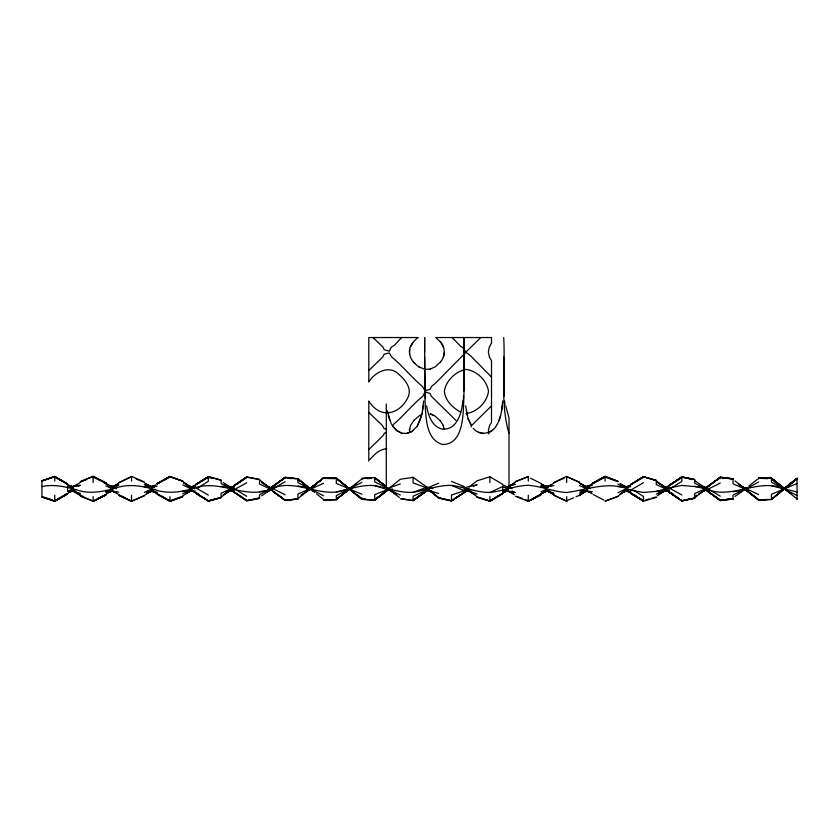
<?xml version="1.0" encoding="UTF-8"?>
<svg xmlns="http://www.w3.org/2000/svg" width="839" height="839" viewBox="0 0 839 839"><rect width="100%" height="100%" fill="white"/><g stroke="black" fill="none" stroke-linecap="round" stroke-linejoin="round"><path stroke-width="1.26" d="M463.778 391.205L464.187 337.54C463.936 361.934 464.638 386.349 463.317 410.722C462.488 423.947 459.699 444.754 442.541 444.471C426.464 439.94 426.202 419.542 425.226 405.845C424.377 383.087 424.775 360.309 424.639 337.54L424.639 352.181M463.296 400.958L463.579 396.081M422.09 413.428L423.674 400.958M496.52 425.352C501.229 418.189 501.827 409.264 502.718 400.958M462.824 400.958C461.849 412.62 457.276 429.925 442.541 429.169C432.022 426.841 428.11 415.336 426.632 405.845M422.541 410.722L423.213 405.845M501.565 410.722L502.257 405.845M409.694 354.341L409.694 349.538M409.285 352.181C409.663 346.192 413.323 340.907 418.168 337.54L368.793 337.54L368.793 382.028M443.391 357.057L444.471 352.181M409.547 432.431L409.694 428.509M409.306 430.239L410.607 425.352L413.795 420.475M416.983 426.527L419.92 420.475L422.09 413.375M499.069 420.475L500.558 415.599M421.493 415.599L417.56 425.352M471.057 426.904L471.78 425.352L491.507 405.908M491.507 343.12L489.221 347.294L488.361 352.181L489.462 357.057M410.124 347.294L412.956 342.417M440.506 361.934C445.593 356.187 445.446 347.482 440.37 341.798M496.552 425.352C492.199 434.193 479.625 436.123 473.227 428.33M369.139 381.451C375.589 371.499 389.988 364.525 399.469 374.918C405.363 380.109 411.404 387.775 408.551 396.081C400.591 414.539 380.34 419.836 368.793 401.011L368.793 461.23M440.548 361.934L435.263 366.8L430.145 369.118M401.619 337.54L394.361 345.269L391.236 347.294L389.244 351.258L384.126 349.695L383.192 347.294L373.04 337.54M369.936 459.51C374.236 454.507 379.763 449.075 386.685 448.75M413.753 420.475L419.92 415.295L421.965 414.592M480.747 337.54L465.939 352.023L462.52 347.294L460.831 346.538L452.179 337.54M368.793 449.589L383.601 435.116L384.126 433.333L386.171 432.515M413.134 430.239L416.983 426.464M368.793 370.492L382.773 357.057L384.126 354.215L389.244 352.925L391.771 357.057C402.573 365.888 411.592 377.435 422.342 386.328L425.037 390.659L430.145 389.338L431.592 386.328L435.263 383.444L465.939 352.307L471.057 356.25L491.507 377.078M413.187 430.239L411.865 431.519L406.758 433.48M585.381 490.658L579.476 495.629L584.405 491.528M766.332 499.614L758.655 499.908L745.861 489.966L758.655 500.117L771.45 499.593L797.05 478.24L797.05 499.562M771.45 499.415L797.05 478.251M349.108 489.179L336.313 499.729L323.508 500.013L336.313 499.708L336.313 495.629L352.307 487.144L349.108 488.864L345.909 486.662L354.027 492.451M774.407 496.678L797.05 478.429L771.45 499.362L758.655 499.855M781.057 490.867L797.05 478.482L781.057 490.909M310.713 488.057L323.508 477.989L336.313 478.062L349.108 488.613L336.313 478.314L323.508 478.041L310.713 488.057L323.508 477.79L310.713 488.036L321.547 479.898M376.68 498.062L378.641 496.499M381.598 494.15L386.517 490.249M748.808 486.117L757.669 479.079M771.45 499.362L771.45 494.307L784.255 488.917L797.05 478.828L784.255 488.938L781.927 489.934M297.918 498.534L310.713 488.55L307.221 487.312L323.508 495.797M337.299 498.356L352.307 487.102M429.841 490.731L438.703 497.852L451.497 500.82L451.497 495.031L464.292 490.742L467.25 488.445M469.221 486.914L477.097 480.778L489.892 476.793L502.687 484.281M694.661 497.726L705.494 489.504M315.632 484.963L301.117 495.199L303.246 493.699M306.875 489.735L310.713 489.431L297.918 478.922L285.113 477.506L272.318 486.945L285.113 477.297L297.918 478.691L312.853 490.794L308.584 488.267M272.318 486.914L285.113 477.318M343.203 493.374L361.903 478.943L361.903 479.541M585.381 491.14L579.476 495.524L585.381 491.172M221.129 497.128L229.991 490.574M777.847 493.332L794.093 481.617M269.99 488.046L285.113 477.569L295.359 478.649M376.68 498.188L387.503 490.238L374.708 500.264L361.903 499.415L346.979 487.386L352.307 490.805L343.203 484.113M707.466 486.714L720.261 477.422L733.055 479.006L720.261 477.475L707.466 486.725L714.922 481.586M735.027 496.426L744.875 489.315M272.318 487.019L277.657 483.233M279.786 481.722L285.113 477.947M413.103 500.484L425.897 491.392L413.103 500.044M413.103 500.432L425.897 491.381M617.871 496.153L626.408 490.133M261.653 495.839L270.189 489.861M717.062 480.097L720.261 477.863L720.261 478.513M259.524 479.394L246.718 476.93L233.924 485.791L246.718 477.181L259.524 479.562M488.56 432.767L492.22 430.239M509.084 486.337L515.492 481.89M246.718 476.93L233.924 485.791L246.718 477.129M693.381 479.457L681.866 477.055L669.071 485.624L681.866 476.846L694.661 479.551L694.661 483.086L703.197 487.879M778.917 492.535L784.255 488.906L797.05 483.516M669.071 485.571L681.866 476.856L694.661 479.562M144.339 495.45L150.737 491.13L157.134 492.157M666.743 486.945L681.866 477.118L693.381 479.499M336.313 478.314L336.313 483.421L349.108 488.759L361.903 499.195L374.708 500.054L374.708 494.632L387.503 489.609L400.297 479.247L413.103 477.36L413.103 482.939L425.897 487.616L438.703 497.81L451.497 500.768L464.292 492.462L451.497 501.04L438.703 498.009L429.841 490.427L438.703 498.009M657.336 495.786L665.872 490.123M305.386 492.294L312.853 487.522M233.924 485.959L246.718 477.58M451.497 500.82L464.292 492.483M112.342 487.134L118.739 482.981M197.658 488.151L208.324 481.271L208.324 476.636L221.129 480.181L221.129 483.484L227.526 487.155M669.071 485.75L680.796 478.199M305.386 491.675L307.514 490.312M182.734 495.88L191.261 490.479M208.324 476.615L195.529 484.701L208.324 476.636L221.129 480.191M694.661 496.636L696.8 495.283M698.929 493.94L707.466 488.56M305.386 491.623L313.041 487.155L310.713 488.361L308.154 488.413M344.839 491.57L348.038 489.64M454.696 498.356L467.491 490.647M546.42 490.993L532.943 498.397M671.2 488.067L681.866 481.408L681.866 476.856M208.324 476.846L195.529 484.774L208.324 476.898M656.266 480.506L643.471 476.793L630.676 484.575L643.471 476.594L656.266 480.348M698.929 493.877L706.396 489.263M787.454 486.924L789.583 485.613M586.943 487.008L605.076 477.097M630.676 484.554L643.471 476.793L656.266 480.548L656.266 484.575L669.071 490.584L669.071 487.931L681.866 485.424L707.466 487.774L707.466 490.28L704.907 490.28L707.466 490.312M72.878 486.987L80.345 482.477M787.454 486.966L789.583 485.676M707.466 487.081L709.595 485.802M223.258 494.832L233.924 488.424M196.599 484.302L208.324 477.297M109.143 490.7L105.945 492.608L105.945 490.301M116.611 486.274L118.739 485.005L110.591 486.903M579.476 493.091L583.745 490.563M72.878 490.416L55.814 500.044M182.734 493.783L188.062 490.658M224.328 494.129L230.725 490.375M273.388 488.571L285.113 481.691M41.95 486.557C54.955 483.715 67.907 487.302 80.345 490.983C93.276 494.108 106.333 490.92 118.739 487.092C131.597 483.704 144.759 486.442 157.134 490.416C169.908 494.014 183.164 491.759 195.529 487.69C221.265 479.3 246.813 500.631 272.318 488.319C293.828 479.468 314.646 494.255 336.313 492.021C349.055 489.399 361.483 484.439 374.708 485.624C387.524 487.962 399.867 493.091 413.103 492.304C426.002 490.27 438.262 484.994 451.497 485.393C464.47 487.102 476.678 492.483 489.892 492.472C502.928 491.098 515.104 485.655 528.287 485.288C541.386 486.295 553.541 491.769 566.682 492.524C587.971 489.672 609.565 480.348 630.676 490.175L643.471 482.666M630.676 484.722L643.471 477.255M738.393 493.238L744.791 489.504L739.453 492.556M580.546 494.265L585.874 491.161L589.723 491.549M392.411 425.352C403.119 416.396 412.159 404.922 422.929 396.081L425.037 391.876L430.145 393.522L431.141 396.081L455.976 420.475M656.266 494.202L662.663 490.521M54.745 501.093L67.55 493.752L54.745 501.04L54.745 495.167M547.479 486.788L553.887 483.149M489.892 500.589L493.091 498.786M495.22 497.579L502.687 493.353M169.929 476.426L157.134 483.642L169.929 476.447L182.734 481.03M269.12 489.441L259.524 494.8L259.524 498.387L246.718 500.883L233.924 492L246.718 500.61L259.524 498.23M742.662 489.976L745.861 488.204L743.302 488.046L745.861 488.204L733.055 495.157L733.055 498.953L720.261 500.579L707.466 491.119L720.261 500.317M746.92 488.466L758.655 481.932M191.261 487.302L195.529 484.932M592.282 483.442L605.076 476.416L617.871 481.219L605.076 476.416L592.282 483.432L605.076 476.625M620.011 494.077L628.537 489.399M105.945 494.192L111.272 491.287M246.718 482.844L233.924 489.787L233.924 487.323L221.129 486.379M514.422 483.327L509.084 486.19L513.353 483.967M592.282 483.558L604.007 477.255M797.05 495.524L781.927 487.92L786.583 489.892L784.255 488.875L782.116 490.028L784.255 488.885L797.05 491.969M621.07 493.447L626.408 490.605M157.134 483.935L167.8 478.261M528.287 501.418L541.082 494.653L528.287 501.397L515.492 496.3M64.351 494.947L66.48 493.835M528.287 501.198L541.082 494.549L528.287 501.135L528.287 495.22M93.139 501.439L105.945 494.863L93.139 501.418L93.139 496.688M151.314 487.197L155.97 484.827M154.806 489.294L146.668 493.458L151.314 491.098M694.661 486.201L707.466 489.536L720.261 482.991M361.903 482.352L349.108 488.854L351.436 488.036L349.108 489.043L361.903 494.213M307.221 490.752L310.713 489.011L307.221 490.721M658.594 494.066L665.579 490.595L662.086 492.294M97.796 498.481L105.945 494.528M118.739 482.75L131.534 476.562M502.687 493.091L508.507 490.28M541.082 491.801L546.902 489.001M118.739 482.771L131.534 476.625M144.339 492.409L152.478 488.487M73.36 488.602L67.55 491.392L67.55 485.823M78.017 486.368L80.345 485.246L67.55 487.469M553.887 482.425L566.682 476.332M617.871 492.776L626.02 488.885M117.575 484.271L111.755 487.029L117.575 484.323M451.497 485.393L464.292 490.742L468.949 488.539M473.605 486.347L477.097 484.701L464.292 487.847L464.292 490.742M230.431 488.959L221.129 493.301L221.129 497.422L208.324 500.893L195.529 493.017L208.324 501.177L221.129 497.621L208.324 501.156M626.02 487.144L630.676 484.973M489.892 492.472L502.687 486.515L508.507 489.294M186.227 493.122L192.037 490.448L186.227 493.059M323.508 483.285L310.713 489.147L302.837 483.4M707.466 487.774L694.661 493.615L694.661 498.03L681.866 500.736L669.071 492.168L681.866 500.673L694.661 498.03M553.887 482.792L564.353 478.083M541.082 493.657L550.394 489.483M706.302 489.703L701.645 491.769L706.302 489.735M297.918 485.949L310.713 488.466L297.918 494.056L297.918 498.869L285.113 500.233L272.318 490.846L282.984 498.335M131.534 501.229L144.339 495.713L131.534 501.166L118.739 495.052L131.534 501.166L131.534 495.241M541.082 493.584L546.902 491.077M566.682 500.757L573.666 497.768M575.984 496.761L579.476 495.272M351.436 488.046L349.108 489.043L351.436 489.966M427.061 488.036L438.703 483.233M75.688 489.693L68.714 492.514L73.36 490.668M225.785 492.587L231.595 490.238L225.785 492.514M230.431 487.522L233.924 486.138M580.64 493.426L586.461 491.13L591.117 492.503L586.461 491.067M743.532 488.78L745.861 487.868M80.345 482.068L86.165 479.793M411.865 431.466L406.758 433.427L401.64 433.218L396.522 430.449L392.191 425.352L396.522 430.386L401.64 433.165M582.969 492.472L586.461 491.151M413.103 492.304L425.897 487.616L425.897 489.63L438.703 493.51M425.897 491.161L428.226 490.301L431.718 491.444M387.503 488.487L400.297 483.914M108.273 492.493L111.755 491.276L108.273 492.451M266.498 491.455L272.318 489.431M705.138 487.732L707.466 486.924M169.929 500.673L182.734 496.321M622.528 492.22L628.348 490.259L622.528 492.178M41.95 497.013L54.745 501.303L67.55 493.825L54.745 501.323L41.95 497.024L41.95 480.768L54.745 476.479L67.55 483.956L54.745 476.699L41.95 480.915M41.95 480.778L54.745 476.489L67.55 483.967M471.277 489.588L464.292 491.916L468.949 490.396M267.662 491.004L272.318 489.473M41.95 480.957L54.745 476.762L67.55 484.072M460.8 487.753L464.292 486.63L451.497 481.355M506.179 487.123L515.492 484.292M656.266 497.433L643.471 501.219L630.676 493.311L643.471 501.208L643.471 496.552L633.875 490.312M146.668 492.65L152.478 490.941M308.385 489.924L310.713 489.242L314.656 492.367M502.687 492.388L508.507 490.763L502.687 492.325M645.799 499.887L649.292 498.911M651.62 498.272L656.266 496.971M147.832 492.252L151.314 491.287M221.129 497.454L208.324 500.956L195.529 492.996M308.385 488.77L310.713 488.13M630.676 490.175L643.471 492.451L656.266 491.36L669.071 487.931L681.866 494.989M336.313 492.021L351.667 488.434L349.108 488.718L336.313 499.53L349.108 489.168L346.549 488.707M110.591 486.956L117.575 485.194M707.466 489.536C733.737 499.75 760.606 476.237 786.384 490.039M188.544 491.654L192.037 490.836M351.436 488.445L349.108 488.969L352.307 486.746L349.108 488.938L351.667 488.613M544.574 491.801L546.902 491.287M702.809 490.815L706.302 490.039M187.852 491.759L192.97 490.658M392.621 489.001L387.503 490.07L390.062 489.567M584.594 486.977L589.723 485.928M384.944 488.539L387.503 488.015L387.503 489.609L374.708 485.624M543.641 491.958L547.479 491.172M71.388 486.84L76.506 485.854M259.524 498.188L246.718 500.61L233.924 491.948M745.861 487.994L743.302 488.476L745.861 488.004L745.861 489.452L733.055 491.801M584.594 486.924L592.282 485.498M256.965 498.345L259.524 497.873M228.806 491.035L232.644 490.364M68.829 491.832L73.947 490.941L70.109 491.57M465.939 413.533C477.034 412.295 487.102 402.28 488.518 391.205C486.725 380.371 476.846 370.67 465.939 369.401C455.619 371.478 445.949 380.539 444.355 391.205C445.089 400.706 453.008 407.88 460.831 412.295M743.302 489.892L745.861 489.473L733.055 483.809L733.055 478.828L720.261 477.213L707.466 486.672L720.261 477.234L733.055 478.838M583.315 491.811L587.153 491.182L583.315 491.759M425.897 490.784L429.736 490.186M544.92 486.798L551.317 485.875M259.524 491.633L272.318 489.903L272.318 488.319L285.113 494.758M425.897 490.742L431.015 490.721L427.177 490.343M192.97 486.547L189.132 487.05L195.529 486.295M541.082 487.239L553.887 485.634M733.055 498.953L720.261 500.568L707.466 491.119L720.261 500.369L733.055 498.786M721.54 500.159L725.378 499.687M727.937 499.373L733.055 498.733M720.261 499.929L722.819 499.625M726.658 499.174L730.496 498.712M268.48 490.385L272.318 489.945L259.524 484.093L259.524 479.614M112.342 491.297L109.783 491.591L113.622 491.182M297.918 499.09L285.113 500.495L272.318 490.888M297.918 498.922L285.113 500.285L272.318 490.836M622.989 491.444L628.117 490.92M469.41 490.721L465.572 491.098L469.41 490.763M667.792 486.872L665.233 487.071L669.071 486.83M149.457 486.683L154.575 486.326M361.903 478.366L374.708 477.548L386.517 486.714M361.903 478.555L370.869 477.989M361.903 478.608L370.869 478.031M367.031 478.639L370.869 478.398M308.154 489.598L310.713 489.441L310.713 488.35L308.154 488.371M656.266 491.36L669.071 490.584M430.145 369.076L425.037 369.412L418.766 366.811M149.457 491.402L154.575 491.759M144.339 486.893L157.134 486.242M663.943 490.857L667.792 490.7M505.246 491.276L507.805 491.172M323.508 499.75L329.916 499.614M624.268 486.714L629.397 486.61M182.734 491.161L195.529 491.014M109.783 486.473L113.622 486.442M268.48 487.637L272.318 487.627L268.48 487.595M617.871 486.683L630.676 486.662M308.553 488.896L311.395 488.896M348.133 488.896L350.838 488.896M190.411 491.056L192.97 491.077M323.508 478.408L335.034 478.639M543.641 491.255L550.038 491.392M71.388 486.526L73.947 486.61L70.109 486.442M790.653 493.301L771.45 478.429L761.214 478.031L771.45 478.377L797.05 498.964M761.214 478.398L767.612 478.639M781.927 488.392L784.255 488.917L771.45 478.209L758.655 477.674L771.45 478.209L789.583 492.514M584.594 486.41L588.433 486.557M233.924 490.825L228.806 490.584L232.644 490.794M748.189 490.721L745.861 489.577L743.302 489.557L745.861 489.703M228.806 486.987L231.365 487.123M361.903 498.848L365.752 499.079M579.476 490.846L592.282 491.654M71.388 491.14L75.227 491.423M544.92 486.305L548.758 486.61L544.92 486.263M288.962 478.335L291.521 478.597M703.627 487.333L707.466 487.732M272.318 490.343L268.48 489.934L272.318 490.375M105.945 490.616L118.739 492.063M189.132 486.484L194.249 487.071M630.676 491.644L624.268 490.846L629.397 491.539M111.063 491.161L114.901 491.675M465.572 490.542L469.41 491.098M401.587 498.733L411.823 500.296M400.297 498.754L413.103 500.694L425.897 491.444L413.103 500.684L413.103 496.227L425.897 490.479L422.405 489.557M662.663 486.526L665.233 486.935M306.875 487.763L310.713 488.445M663.943 490.385L667.792 491.077M502.687 490.259L515.492 492.64L512 490.972M689.543 479.048L692.102 479.562M663.943 490.343L669.071 491.36M622.989 486.064L628.117 487.102M506.525 490.941L510.364 491.738M386.685 429.149L384.126 428.614L382.28 425.352L368.793 412.452M108.504 485.739L113.622 486.84M781.927 488.371L784.255 488.885L771.45 478.188L771.45 482.247L784.255 488.864L771.45 478.209M622.528 485.907L627.184 486.945M268.826 487.281L271.154 487.826M108.273 485.634L114.083 486.998M771.45 485.812L784.255 488.917M545.738 490.909L553.887 492.913M478.335 432.337L483.453 433.606M588.789 487.155L582.969 485.624L587.625 486.882M209.488 477.611L212.98 478.524M546.902 491.182L550.394 492.105M387.503 489.462L390.995 490.385M425.897 486.788L432.882 488.697M228.103 486.41L231.595 487.365L226.939 486.022M742.368 487.48L745.861 488.455M80.345 493.384L72.196 491.004L76.852 492.43M477.097 497.013L489.892 500.998L502.687 493.531L489.892 501.282L477.097 497.191M477.097 497.055L489.892 501.061L502.687 493.51L489.892 501.261L489.892 496.594M43.114 496.94L52.417 499.887M702.809 486.767L706.302 487.889L700.481 485.959M781.927 488.099L784.255 488.875L771.45 478.377M187.38 485.561L192.037 487.102L186.227 485.099M268.826 489.494L272.318 490.668M308.385 488.434L310.713 489.242M182.734 481.208L169.929 476.709L157.134 483.736L169.929 476.709L182.734 481.177M606.24 477.506L617.871 481.649M477.097 494.056L466.62 490.291L472.441 492.441M80.345 495.314L83.837 496.604M662.086 485.771L665.579 487.081L662.086 485.718M516.646 496.342L522.466 498.534M524.794 499.415L528.287 500.726M146.668 484.764L152.478 487.029L145.504 484.229M502.687 484.984L512 488.644M157.134 493.175L152.478 491.297L157.134 493.238M665.579 490.427L669.071 491.853M136.191 478.964L143.175 481.859M506.179 490.406L513.164 493.311M621.363 484.837L626.02 486.84L620.199 484.25M506.179 490.354L513.164 493.384M267.662 486.557L271.154 488.088L267.662 486.526M144.339 481.964L131.534 476.363L131.534 481.093M112.919 487.123L105.945 484.04L116.411 488.77M566.682 476.562L579.476 482.268L566.682 476.625L566.682 482.551M434.13 415.599L430.145 413.805L435.263 416.238L440.37 420.916M190.873 490.5L195.529 492.629M703.973 489.399L707.466 490.993L719.191 499.184M103.617 482.53L105.945 483.6M400.297 495.031L388.667 489.651L394.487 492.42M118.739 494.811L124.56 497.517M745.861 488.581L758.655 494.559M741.204 486.515L745.861 488.728L740.04 485.896M182.734 484.921L192.037 489.357M579.476 485.487L587.625 489.41M387.503 488.015L374.708 481.838L374.708 477.548M105.945 485.886L112.919 489.252M580.64 483.967L586.461 486.788M93.139 477.055L105.945 483.264L112.342 487.333M225.785 484.858L231.595 487.721M67.55 484.512L72.196 486.809M530.615 478.23L541.082 483.463M579.476 483.316L589.953 488.56M231.595 490.668L242.461 497.422M93.139 476.583L105.945 483.033L93.139 476.646L93.139 482.561M745.861 489.598L748.189 490.773M224.621 484.208L231.595 487.753M72.196 490.626L79.181 494.192M428.226 490.123L432.882 492.514M593.446 494.664L603.912 500.096M586.943 490.983L592.282 493.752M196.599 492.923L198.728 494.045M361.903 497.611L361.903 499.195L349.108 488.749L351.247 489.84M71.808 490.396L80.345 494.874M781.057 487.165L784.255 488.864L771.45 478.429M429.096 490.563L434.434 493.395M168.87 500.107L152.866 491.276M541.082 483.778L547.479 487.207M349.108 488.718L352.307 490.448M183.793 483.065L191.261 487.123M633.875 494.58L636.004 495.744M169.929 496.646L169.929 501.344L182.734 496.751L169.929 501.365L157.134 494.14L169.929 501.082M54.745 477.16L67.55 484.229M157.134 494.056L169.929 501.135M183.793 482.981L194.459 488.938M113.412 491.476L118.739 494.465M670.13 492.252L673.329 494.066M626.408 490.658L643.471 500.537M467.491 490.238L474.958 494.454L467.491 490.196M305.386 485.802L310.713 488.885L305.386 485.75M659.464 483.778L664.803 486.861M195.529 487.69L208.324 495.094M617.871 484.124L623.209 487.26M709.595 489.829L720.261 496.153M657.336 482.456L668.001 488.77M544.28 487.218L541.082 485.32L541.082 487.543M144.339 482.729L151.807 487.144M144.339 484.585L148.597 487.113M195.529 492.86L206.195 499.215M643.471 500.946L630.676 493.217L643.471 500.998M781.057 486.956L787.454 490.805L781.057 486.914M506.955 490.249L514.422 494.832M236.053 489.745L246.718 496.342M620.011 483.411L625.338 486.746M270.189 487.816L261.653 482.488L271.249 488.518M669.071 492.042L677.597 497.537M745.861 489.043L738.393 484.166L745.861 489.064M244.589 498.817L246.718 500.212M548.549 491.497L553.887 495M580.546 483.243L585.874 486.798M223.258 482.582L229.655 486.872M429.096 490.416L435.493 494.811M72.878 490.584L80.345 495.723M694.661 480.59L705.326 488.004M419.92 367.576C415.232 364.388 410.512 360.025 409.694 354.131M413.103 477.36L425.897 486.41M182.734 481.471L190.201 486.777M468.235 490.301L477.097 496.74M297.918 479.824L299.89 481.261M656.266 480.82L665.128 487.333M374.708 478.167L385.531 486.117M356.984 494.622L359.941 496.803M774.407 481.576L778.34 484.502M780.312 485.959L784.255 488.854M745.861 489.924L757.669 498.754M374.708 477.79L385.531 486.012L374.708 477.737M259.524 479.918L270.347 488.193M389.474 489.85L399.322 497.454M757.669 499.153L745.861 489.966L758.655 500.096M735.027 480.915L744.875 488.571M337.299 479.447L340.246 481.785M316.618 493.919L323.508 499.394M337.299 479.059L349.108 488.623L336.313 478.083M297.918 478.87L310.713 489.347L297.918 482.551L297.918 478.702L310.713 489.536M440.37 341.851L435.787 337.54L491.507 337.54L491.507 343.203M413.375 361.934L414.812 363.507M440.37 420.842L443.202 425.352M489.42 357.057L491.507 360.665L491.507 422.395L489.64 425.352L488.382 430.239L488.917 433.889M440.863 342.417L443.579 347.294M468.11 418.745L471.34 425.352L468.11 418.797L465.614 405.845M387.219 410.722L391.414 424.356M509.011 433.501C499.929 402.479 505.56 369.37 503.704 337.54M388.268 415.599L389.799 420.475M443.16 425.352L444.167 429.012M466.295 410.722L467.292 415.599M505.739 405.845L509.011 418.126L509.011 487.553M504.606 400.958L504.931 404.618M425.383 398.525L424.66 357.057M504.323 396.081L503.736 357.057M758.655 478.303L758.655 478.933M605.076 476.416L605.076 481.135M566.682 496.698L566.682 501.439M528.287 476.395L528.287 481.114M502.687 486.515L502.687 491.832M489.892 476.793L489.892 482.645M386.297 403.999L386.297 487.553M54.745 476.489L54.745 481.177M387.503 490.291L374.708 500.054L387.503 490.28M356.575 483.83L354.446 485.288L356.575 483.904M386.433 490.563L384.304 491.79L386.433 490.521M271.249 489.462L265.921 492.399L271.249 489.494M105.945 494.758L93.139 501.208L80.345 495.996L93.139 501.156L105.945 494.727M591.117 484.879L586.461 486.893L591.117 484.932M76.852 485.026L72.196 486.987L76.852 485.068M93.139 476.353L80.345 481.67L93.139 476.374L105.945 482.928L93.139 476.374M528.287 476.594L515.492 481.617L528.287 476.657M744.696 489.64L742.368 490.553L744.696 489.64M551.559 484.994L545.738 487.197L551.559 485.047M617.871 496.436L605.076 501.166L617.871 496.405M195.529 485.424L190.873 487.123L195.529 485.477M154.806 485.729L150.15 487.176L154.806 485.771M666.743 490.437L662.086 491.748L666.743 490.469M629.512 485.928L624.856 487.155L629.512 485.98M272.318 487.249L269.99 487.816L272.318 487.27M694.661 498.23L681.866 500.935L669.071 492.231L681.866 500.935L694.661 498.24M233.924 486.599L230.085 487.312L233.924 486.641M707.466 487.249L703.627 487.774L707.466 487.281M390.062 489.882L387.503 489.798L390.062 489.903M154.575 486.987L148.178 485.991L154.575 487.05M194.365 491.675L189.708 490.595L194.365 491.717M707.466 490.71L703.973 489.882L707.466 490.731M73.36 486.903L68.714 485.634L73.36 486.935M233.924 491.423L230.431 490.427L233.924 491.465M548.066 486.956L542.246 485.089L548.066 486.998M116.411 492.629L112.919 491.402L116.411 492.682M630.676 492.493L624.856 490.406L630.676 492.556M566.682 501.177L553.887 495.22L566.682 501.229M553.887 494.171L548.066 491.434L553.887 494.244M131.534 501.439L118.739 495.146L131.534 501.449M705.326 487.742L699.999 484.932L705.326 487.763M744.791 489.011L741.592 486.987L744.791 489.022M396.039 494.192L388.572 489.399L396.039 494.265M778.34 484.208L771.45 478.786L778.34 484.208"/></g></svg>
